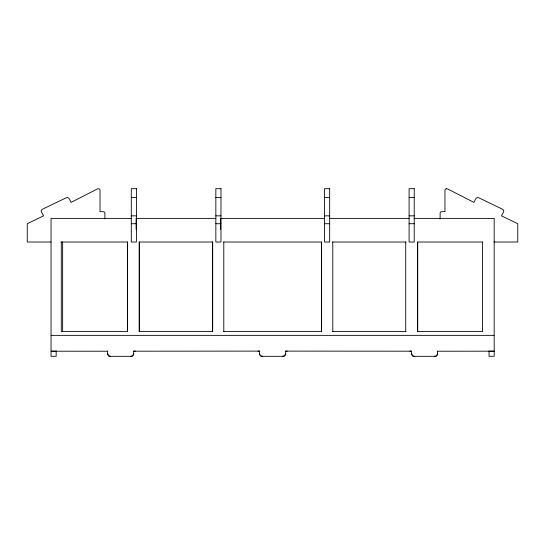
<?xml version="1.0" encoding="UTF-8"?>
<svg xmlns="http://www.w3.org/2000/svg" width="545" height="545" viewBox="0 0 545 545"><rect width="100%" height="100%" fill="white"/><g stroke="black" fill="none" stroke-linecap="round" stroke-linejoin="round"><path stroke-width="0.82" d="M135.351 351.116L133.709 351.137L133.614 354.386L132.462 355.953A2.48 2.48 0 0 1 131.093 356.321L110.403 356.321C107.617 356.648 107.229 353.071 107.699 351.116M133.709 353.664L132.755 355.742L130.929 356.321M437.512 351.116C437.982 353.071 437.601 356.648 434.808 356.321L414.125 356.321A2.48 2.48 0 0 1 412.756 355.953L411.598 354.386L411.502 351.137L409.867 351.116M285.607 353.671L284.545 355.831L282.453 356.321M437.512 353.923L436.552 355.871L434.603 356.321M133.709 351.191L259.604 351.116C259.291 352.942 259.338 356.348 261.975 356.321L283.236 356.321C285.873 356.348 285.921 352.942 285.607 351.116L287.256 351.116M446.219 188.734L447.431 188.87L473.98 202.42C474.893 200.751 475.989 196.302 478.796 197.78L502.837 209.382C505.528 210.758 501.734 214.335 501.495 215.847L517.75 223.722L517.75 242.014L493.961 242.014M131.297 197.481L136.427 197.481M215.847 197.481L220.97 197.481M324.548 197.481L329.671 197.481M409.097 197.481L414.22 197.481M131.297 215.847L136.427 215.847M215.847 215.847L220.97 215.847M324.548 215.847L329.671 215.847M409.097 215.847L414.22 215.847M131.297 218.382L51.039 218.382L51.039 356.294L56.162 356.301L56.162 351.089M215.847 218.382L136.114 218.382L136.114 229.418M324.548 218.382L220.664 218.382L220.664 229.418M329.364 218.382L409.097 218.382M413.914 218.382L494.179 218.382L494.179 356.294L489.049 356.301L489.049 351.089M131.297 223.722L136.427 223.722M215.847 223.722L220.97 223.722M324.548 223.722L329.671 223.722M409.097 223.722L414.22 223.722M51.039 242.014L27.25 242.014L27.25 223.722L43.505 215.847C43.266 214.335 39.472 210.758 42.163 209.382L66.204 197.78C69.011 196.302 70.107 200.751 71.02 202.42L97.569 188.87L98.781 188.734A1.696 1.696 0 0 1 100.035 190.266L100.028 211.596L103.598 211.739A1.424 1.424 0 0 1 104.865 212.972L104.878 218.92M60.897 242.014L127.605 242.014L127.605 331.51L61.292 331.51L61.292 242.014M223.62 242.014L321.591 242.014L321.591 331.51L223.62 331.51M332.518 242.014L406.066 242.014M332.518 331.51L406.066 331.51M51.237 335.359L493.974 335.359M56.162 351.178L51.039 351.205L107.699 351.232M285.607 351.116L411.502 351.191M489.049 351.205L494.179 351.178L437.512 351.232M262.758 356.321L261.089 356.083L259.781 354.652M110.608 356.321L108.659 355.871L107.699 353.923M257.955 351.116L259.597 351.137M414.282 356.321L412.456 355.742L411.502 353.664M259.604 353.671L259.645 354.155M440.122 218.92L440.135 212.972A1.424 1.424 0 0 1 441.402 211.739L444.972 211.596L444.972 190.246A1.655 1.655 0 0 1 446.198 188.747M417.715 242.014L417.715 331.51M405.718 242.014L405.718 331.51M332.784 242.014L332.784 331.51M321.421 242.014L321.421 331.51M223.791 242.014L223.791 331.51M212.427 242.014L212.427 331.51M139.5 242.014L139.5 331.51M127.496 242.014L127.496 331.51M62.641 242.014L62.641 331.51M136.427 188.679L131.297 188.679L131.297 242.014L136.427 242.014L136.427 188.679M220.97 188.679L215.847 188.679L215.847 242.014L220.97 242.014L220.97 188.679M329.671 188.679L324.548 188.679L324.548 242.014L329.671 242.014L329.671 188.679M414.22 188.679L409.097 188.679L409.097 242.014L414.22 242.014L414.22 188.679M212.693 242.014L139.145 242.014L139.145 331.51L212.693 331.51L212.693 242.014M482.57 242.014L417.606 242.014L417.606 331.51L482.57 331.51L482.57 242.014"/></g></svg>
